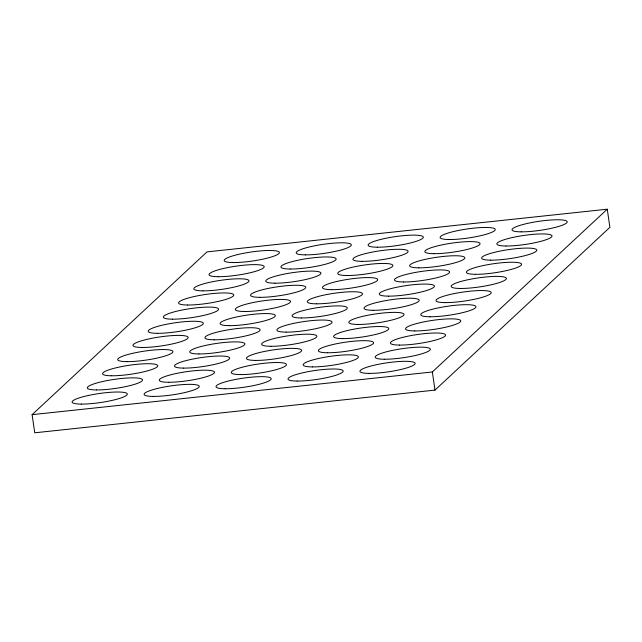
<?xml version="1.0" encoding="UTF-8"?>
<svg xmlns="http://www.w3.org/2000/svg" width="642" height="642" viewBox="0 0 642 642"><rect width="100%" height="100%" fill="white"/><g stroke="black" fill="none" stroke-linecap="round" stroke-linejoin="round"><path stroke-width="0.96" d="M32.1 414.668L207.005 251.897L607.252 209.204L609.9 227.332L434.995 390.103L34.748 432.796L32.1 414.668L432.347 371.967L607.252 209.204M432.347 371.967L434.995 390.103M157.338 333.318A27.863 4.55 -8.3 0 0 202.752 324.403A27.863 4.55 -8.3 0 0 167.217 324.13A27.863 4.55 -8.3 0 0 157.338 333.318M229.29 325.646A27.863 4.55 -8.3 0 0 274.704 316.731A27.863 4.55 -8.3 0 0 239.169 316.45A27.863 4.55 -8.3 0 0 229.29 325.646M301.242 317.967A27.863 4.55 -8.3 0 0 346.664 309.051A27.863 4.55 -8.3 0 0 311.121 308.778A27.863 4.55 -8.3 0 0 301.242 317.967M373.203 310.295A27.863 4.55 -8.3 0 0 418.616 301.379A27.863 4.55 -8.3 0 0 383.081 301.098A27.863 4.55 -8.3 0 0 373.203 310.295M445.155 302.615A27.863 4.55 -8.3 0 0 490.568 293.707A27.863 4.55 -8.3 0 0 455.034 293.426A27.863 4.55 -8.3 0 0 445.155 302.615M187.753 305.014A27.863 4.55 -8.3 0 0 233.166 296.098A27.863 4.55 -8.3 0 0 197.632 295.818A27.863 4.55 -8.3 0 0 187.753 305.014M259.713 297.334A27.863 4.55 -8.3 0 0 305.127 288.427A27.863 4.55 -8.3 0 0 269.592 288.146A27.863 4.55 -8.3 0 0 259.713 297.334M331.665 289.662A27.863 4.55 -8.3 0 0 377.079 280.747A27.863 4.55 -8.3 0 0 341.544 280.466A27.863 4.55 -8.3 0 0 331.665 289.662M403.617 281.982A27.863 4.55 -8.3 0 0 449.031 273.075A27.863 4.55 -8.3 0 0 413.496 272.794A27.863 4.55 -8.3 0 0 403.617 281.982M475.578 274.311A27.863 4.55 -8.3 0 0 520.991 265.395A27.863 4.55 -8.3 0 0 485.456 265.114A27.863 4.55 -8.3 0 0 475.578 274.311M202.968 290.858A27.863 4.55 -8.3 0 0 248.382 281.942A27.863 4.55 -8.3 0 0 212.847 281.669A27.863 4.55 -8.3 0 0 202.968 290.858M274.92 283.186A27.863 4.55 -8.3 0 0 320.334 274.27A27.863 4.55 -8.3 0 0 284.799 273.99A27.863 4.55 -8.3 0 0 274.92 283.186M346.873 275.506A27.863 4.55 -8.3 0 0 392.286 266.59A27.863 4.55 -8.3 0 0 356.751 266.318A27.863 4.55 -8.3 0 0 346.873 275.506M418.833 267.834A27.863 4.55 -8.3 0 0 464.246 258.919A27.863 4.55 -8.3 0 0 428.712 258.638A27.863 4.55 -8.3 0 0 418.833 267.834M490.785 260.154A27.863 4.55 -8.3 0 0 536.198 251.239A27.863 4.55 -8.3 0 0 500.664 250.966A27.863 4.55 -8.3 0 0 490.785 260.154M126.915 361.631A27.863 4.55 -8.3 0 0 172.329 352.715A27.863 4.55 -8.3 0 0 136.794 352.434A27.863 4.55 -8.3 0 0 126.915 361.631M198.876 353.951A27.863 4.55 -8.3 0 0 244.289 345.035A27.863 4.55 -8.3 0 0 208.754 344.762A27.863 4.55 -8.3 0 0 198.876 353.951M270.828 346.279A27.863 4.55 -8.3 0 0 316.241 337.363A27.863 4.55 -8.3 0 0 280.706 337.082A27.863 4.55 -8.3 0 0 270.828 346.279M342.78 338.599A27.863 4.55 -8.3 0 0 388.193 329.683A27.863 4.55 -8.3 0 0 352.659 329.41A27.863 4.55 -8.3 0 0 342.78 338.599M414.74 330.927A27.863 4.55 -8.3 0 0 460.153 322.011A27.863 4.55 -8.3 0 0 424.619 321.73A27.863 4.55 -8.3 0 0 414.74 330.927M142.131 347.474A27.863 4.55 -8.3 0 0 187.544 338.559A27.863 4.55 -8.3 0 0 152.01 338.278A27.863 4.55 -8.3 0 0 142.131 347.474M214.083 339.795A27.863 4.55 -8.3 0 0 259.496 330.887A27.863 4.55 -8.3 0 0 223.962 330.606A27.863 4.55 -8.3 0 0 214.083 339.795M286.035 332.123A27.863 4.55 -8.3 0 0 331.449 323.207A27.863 4.55 -8.3 0 0 295.914 322.926A27.863 4.55 -8.3 0 0 286.035 332.123M357.995 324.443A27.863 4.55 -8.3 0 0 403.409 315.535A27.863 4.55 -8.3 0 0 367.874 315.254A27.863 4.55 -8.3 0 0 357.995 324.443M429.947 316.771A27.863 4.55 -8.3 0 0 475.361 307.855A27.863 4.55 -8.3 0 0 439.826 307.574A27.863 4.55 -8.3 0 0 429.947 316.771M172.546 319.17A27.863 4.55 -8.3 0 0 217.959 310.255A27.863 4.55 -8.3 0 0 182.424 309.974A27.863 4.55 -8.3 0 0 172.546 319.17M244.498 311.49A27.863 4.55 -8.3 0 0 289.911 302.575A27.863 4.55 -8.3 0 0 254.376 302.294A27.863 4.55 -8.3 0 0 244.498 311.49M316.458 303.818A27.863 4.55 -8.3 0 0 361.871 294.903A27.863 4.55 -8.3 0 0 326.337 294.622A27.863 4.55 -8.3 0 0 316.458 303.818M388.41 296.139A27.863 4.55 -8.3 0 0 433.823 287.223A27.863 4.55 -8.3 0 0 398.289 286.95A27.863 4.55 -8.3 0 0 388.41 296.139M460.362 288.467A27.863 4.55 -8.3 0 0 505.776 279.551A27.863 4.55 -8.3 0 0 470.241 279.27A27.863 4.55 -8.3 0 0 460.362 288.467M218.176 276.702A27.863 4.55 -8.3 0 0 263.589 267.794A27.863 4.55 -8.3 0 0 228.054 267.513A27.863 4.55 -8.3 0 0 218.176 276.702M290.128 269.03A27.863 4.55 -8.3 0 0 335.541 260.114A27.863 4.55 -8.3 0 0 300.007 259.833A27.863 4.55 -8.3 0 0 290.128 269.03M362.08 261.35A27.863 4.55 -8.3 0 0 407.493 252.442A27.863 4.55 -8.3 0 0 371.959 252.162A27.863 4.55 -8.3 0 0 362.08 261.35M434.04 253.678A27.863 4.55 -8.3 0 0 479.454 244.762A27.863 4.55 -8.3 0 0 443.919 244.482A27.863 4.55 -8.3 0 0 434.04 253.678M505.992 245.998A27.863 4.55 -8.3 0 0 551.406 237.091A27.863 4.55 -8.3 0 0 515.871 236.81A27.863 4.55 -8.3 0 0 505.992 245.998M96.501 389.935A27.863 4.55 -8.3 0 0 141.914 381.019A27.863 4.55 -8.3 0 0 106.379 380.738A27.863 4.55 -8.3 0 0 96.501 389.935M168.453 382.263A27.863 4.55 -8.3 0 0 213.866 373.347A27.863 4.55 -8.3 0 0 178.332 373.066A27.863 4.55 -8.3 0 0 168.453 382.263M240.413 374.583A27.863 4.55 -8.3 0 0 285.826 365.667A27.863 4.55 -8.3 0 0 250.292 365.394A27.863 4.55 -8.3 0 0 240.413 374.583M312.365 366.911A27.863 4.55 -8.3 0 0 357.779 357.995A27.863 4.55 -8.3 0 0 322.244 357.714A27.863 4.55 -8.3 0 0 312.365 366.911M384.317 359.231A27.863 4.55 -8.3 0 0 429.731 350.315A27.863 4.55 -8.3 0 0 394.196 350.042A27.863 4.55 -8.3 0 0 384.317 359.231M81.293 404.091A27.863 4.55 -8.3 0 0 126.707 395.175A27.863 4.55 -8.3 0 0 91.172 394.894A27.863 4.55 -8.3 0 0 81.293 404.091M153.245 396.411A27.863 4.55 -8.3 0 0 198.659 387.495A27.863 4.55 -8.3 0 0 163.124 387.222A27.863 4.55 -8.3 0 0 153.245 396.411M225.198 388.739A27.863 4.55 -8.3 0 0 270.611 379.823A27.863 4.55 -8.3 0 0 235.076 379.542A27.863 4.55 -8.3 0 0 225.198 388.739M297.158 381.059A27.863 4.55 -8.3 0 0 342.571 372.151A27.863 4.55 -8.3 0 0 307.036 371.87A27.863 4.55 -8.3 0 0 297.158 381.059M369.11 373.387A27.863 4.55 -8.3 0 0 414.523 364.471A27.863 4.55 -8.3 0 0 378.989 364.191A27.863 4.55 -8.3 0 0 369.11 373.387M111.708 375.779A27.863 4.55 -8.3 0 0 157.121 366.871A27.863 4.55 -8.3 0 0 121.587 366.59A27.863 4.55 -8.3 0 0 111.708 375.779M183.66 368.107A27.863 4.55 -8.3 0 0 229.082 359.191A27.863 4.55 -8.3 0 0 193.539 358.91A27.863 4.55 -8.3 0 0 183.66 368.107M255.62 360.427A27.863 4.55 -8.3 0 0 301.034 351.519A27.863 4.55 -8.3 0 0 265.499 351.238A27.863 4.55 -8.3 0 0 255.62 360.427M327.572 352.755A27.863 4.55 -8.3 0 0 372.986 343.839A27.863 4.55 -8.3 0 0 337.451 343.558A27.863 4.55 -8.3 0 0 327.572 352.755M399.525 345.075A27.863 4.55 -8.3 0 0 444.938 336.167A27.863 4.55 -8.3 0 0 409.403 335.886A27.863 4.55 -8.3 0 0 399.525 345.075M233.383 262.554A27.863 4.55 -8.3 0 0 278.797 253.638A27.863 4.55 -8.3 0 0 243.262 253.357A27.863 4.55 -8.3 0 0 233.383 262.554M305.335 254.874A27.863 4.55 -8.3 0 0 350.749 245.958A27.863 4.55 -8.3 0 0 315.214 245.685A27.863 4.55 -8.3 0 0 305.335 254.874M377.295 247.202A27.863 4.55 -8.3 0 0 422.709 238.286A27.863 4.55 -8.3 0 0 387.174 238.005A27.863 4.55 -8.3 0 0 377.295 247.202M449.248 239.522A27.863 4.55 -8.3 0 0 494.661 230.606A27.863 4.55 -8.3 0 0 459.126 230.334A27.863 4.55 -8.3 0 0 449.248 239.522M521.2 231.85A27.863 4.55 -8.3 0 0 566.613 222.935A27.863 4.55 -8.3 0 0 531.078 222.654A27.863 4.55 -8.3 0 0 521.2 231.85"/></g></svg>
